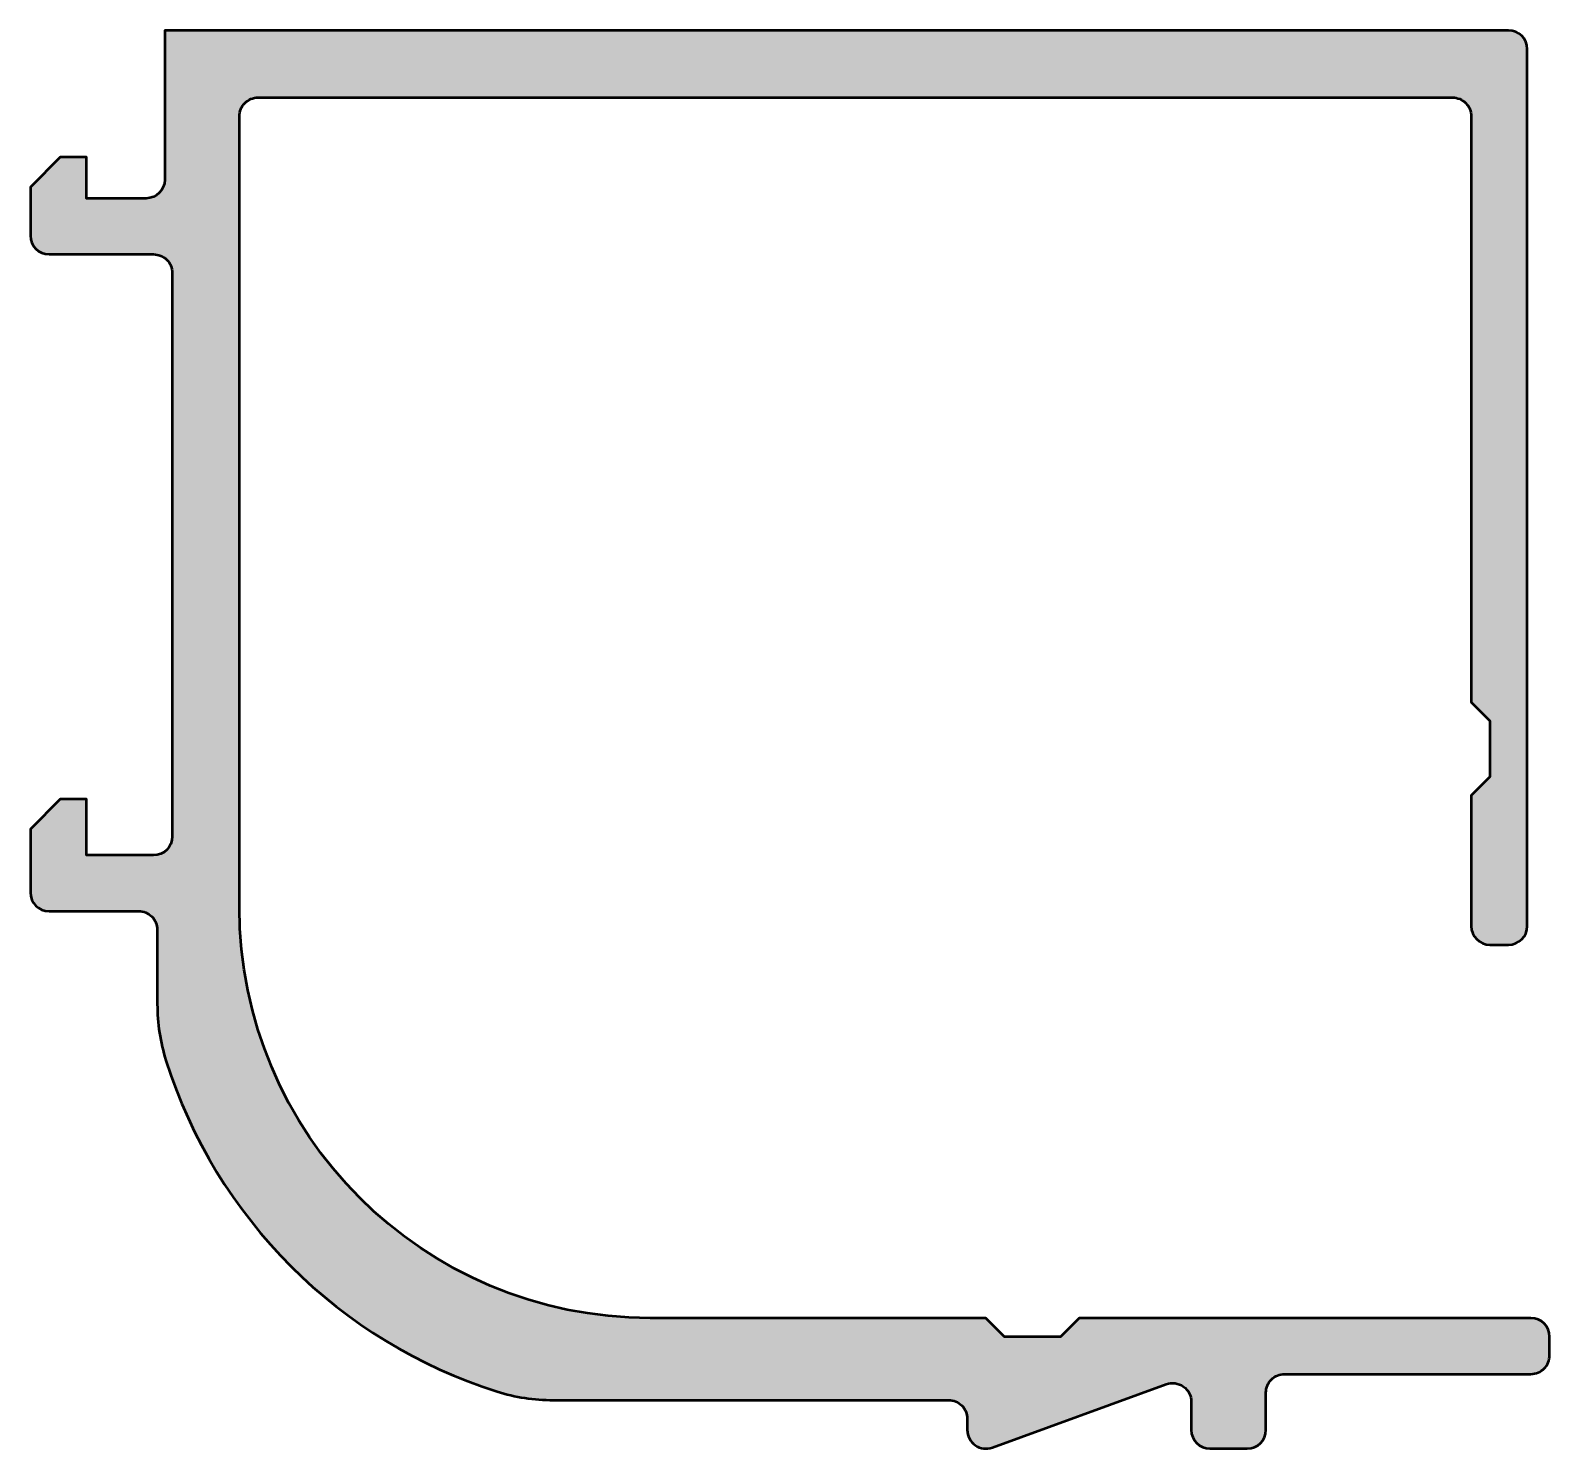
# Model space of a CAD drawing. Extents: x -3.6 to 37.1, y -38 to 0.
import ezdxf

# ---------------------------------------------------------------- set-up
doc = ezdxf.new("R2010")
doc.units = 0
doc.layers.add('0S-Alu contour', color=7, linetype='Continuous', lineweight=50)
doc.layers.add('0S-Alu hatch', color=252, linetype='Continuous', lineweight=25)

# ---------------------------------------------------------------- blocks, each defined once
blk = doc.blocks.new('492480__C8834A32_6227_40FF_A8FA_BB1D290B0407_')
at = {"layer": '0S-Alu hatch'}
h = blk.add_hatch(color=256, dxfattribs=at)
edge = h.paths.add_edge_path()
edge.add_arc((-3.100024411082245, -5.500024414062409), 0.5, 180, 270)
edge.add_line((-3.100024411082245, -6.000024414062409), (-0.3000122070313331, -6.000024414062409))
edge.add_ellipse((-0.3000122070313329, -6.500024414062411), major_axis=(-0.5000000000000027, 0), ratio=1, start_angle=180, end_angle=270, ccw=False)
edge.add_line((0.1999877929686697, -6.500024414062412), (0.1999877929688409, -21.59999989051661))
edge.add_ellipse((-0.300024410624488, -21.59998584164382), major_axis=(-0.500012203790695, 0), ratio=1, start_angle=90.00000000000159, end_angle=179.9983901570951, ccw=False)
edge.add_line((-0.3000244106244738, -22.09999804543452), (-2.100024411081903, -22.09999804543449))
edge.add_line((-2.100024411081903, -22.09999804543449), (-2.100024411082273, -20.59999804543441))
edge.add_line((-2.100024411082273, -20.59999804543441), (-2.800024411082262, -20.59999804543441))
edge.add_line((-2.800024411082262, -20.59999804543441), (-3.600024411082273, -21.39999804543436))
edge.add_line((-3.600024411082273, -21.39999804543436), (-3.600024411081903, -23.09903615111108))
edge.add_arc((-3.100024411081901, -23.09903615111108), 0.5000000000000027, 180, 269.9999999999997)
edge.add_line((-3.100024411081903, -23.59903615111108), (-0.7000122070308521, -23.59903615111108))
edge.add_ellipse((-0.7000122070308393, -24.09903615111095), major_axis=(-0.4999999999998721, 0), ratio=1, start_angle=180, end_angle=270.0000000000015, ccw=False)
edge.add_line((-0.2000122070309672, -24.09903615111095), (-0.2000122070309374, -26.092324508123))
edge.add_arc((4.799987792969115, -26.09232450812299), 5.000000000000052, 180, 197.543500472695)
edge.add_arc((12.99998779296902, -23.50002822875966), 13.60000000000002, 197.5435004726959, 252.4564995273059)
edge.add_arc((10.407691513606, -31.70002822875976), 4.999999999999964, 252.4564995273057, 269.9999999999999)
edge.add_line((10.40769151360599, -36.70002822875972), (21.00002098083542, -36.70002822875972))
edge.add_ellipse((21.00002098083543, -37.20002822875968), major_axis=(-0.4999999999999574, 0), ratio=1, start_angle=180, end_angle=270.00000000000165, ccw=False)
edge.add_line((21.50002098083539, -37.20002822875968), (21.50002098083536, -37.50029907226571))
edge.add_arc((22.00032815168388, -37.50008992489255), 0.5003072145642841, 180.0239518075572, 289.958326600425)
edge.add_line((22.17110130461998, -37.9703492567312), (26.8289455036248, -36.27398130584129))
edge.add_ellipse((26.99959210893546, -36.74440193597705), major_axis=(-0.5004156603878164, 0), ratio=1, start_angle=180.0428475266084, end_angle=289.9384037351198, ccw=False)
edge.add_line((27.50000762939447, -36.74402770996077), (27.50000762939448, -37.50002441406244))
edge.add_arc((28.00001538874488, -37.50001665471201), 0.5000077594106096, 180.0008891416169, 269.9991108577387)
edge.add_line((28.00000762939447, -38.00002441406241), (29.00000572204594, -38.00002441406241))
edge.add_arc((29.00000123479083, -37.50002183416952), 0.5000025799130285, 270.0005141989054, 359.9997043686234)
edge.add_line((29.50000381469721, -37.50002441405327), (29.50000381469721, -36.50002822875985))
edge.add_ellipse((30.00000185167363, -36.5000262657361), major_axis=(-0.4999980369802716, 0), ratio=1, start_angle=-90.00022494682548, end_angle=0.0002249462687018422, ccw=False)
edge.add_line((30.0000038146973, -36.00002822875968), (36.59999999999993, -36.00002822875968))
edge.add_arc((36.59999999999994, -35.50002822875966), 0.5000000000000142, 269.9999999999984, 360)
edge.add_line((37.09999999999995, -35.50002822875966), (37.09999999999994, -35.00002822875968))
edge.add_arc((36.59999999999994, -35.00002822875968), 0.5, 0, 90)
edge.add_line((36.59999999999994, -34.50002822875968), (24.49999999999994, -34.50002822875968))
edge.add_line((24.49999999999994, -34.50002822875968), (23.99999999999995, -35.00002822875968))
edge.add_line((23.99999999999995, -35.00002822875968), (22.49999999999994, -35.00002822875968))
edge.add_line((22.49999999999994, -35.00002822875968), (21.99999999999994, -34.50002822875968))
edge.add_line((21.99999999999994, -34.50002822875968), (12.99998779296901, -34.50002822875968))
edge.add_ellipse((12.99998779296901, -23.50002822875968), major_axis=(-10.99999999999999, 0), ratio=1, start_angle=0, end_angle=90, ccw=False)
edge.add_line((1.999987792969021, -23.50002822875968), (1.999987792968568, -2.300000000000011))
edge.add_ellipse((2.499987792968567, -2.300000000000011), major_axis=(-0.4999999999999996, 0), ratio=1, start_angle=269.99999999999994, end_angle=360, ccw=False)
edge.add_line((2.499987792968568, -1.800000000000011), (34.49999999999997, -1.800000000000011))
edge.add_ellipse((34.49999999999998, -2.300000000000002), major_axis=(-0.4999999999999907, 0), ratio=1, start_angle=180, end_angle=270.0000000000008, ccw=False)
edge.add_line((34.99999999999997, -2.300000000000008), (34.99999999999997, -18.00002822875967))
edge.add_line((34.99999999999997, -18.00002822875967), (35.5, -18.50002822875967))
edge.add_line((35.5, -18.50002822875967), (35.49999999999999, -20.00002822875968))
edge.add_line((35.49999999999999, -20.00002822875968), (34.99999999999999, -20.50002822875967))
edge.add_line((34.99999999999999, -20.50002822875967), (34.99999999999999, -24.00002822875968))
edge.add_arc((35.49999999999999, -24.00002822875968), 0.5, 180, 270)
edge.add_line((35.49999999999999, -24.50002822875968), (36, -24.50002822875968))
edge.add_arc((36, -24.00002822875968), 0.5, 270, 360)
edge.add_line((36.5, -24.00002822875968), (36.5, -0.5000000000000285))
edge.add_arc((35.99999999999999, -0.500000000000012), 0.5000000000000142, 0, 90)
edge.add_line((35.99999999999999, 2.2e-15), (0, 0))
edge.add_line((0, 0), (0, -4.000024414062409))
edge.add_ellipse((-0.5000000000000001, -4.000024414062409), major_axis=(-0.5000000000000001, 0), ratio=1, start_angle=90, end_angle=180, ccw=False)
edge.add_line((-0.5000000000000001, -4.500024414062409), (-2.100024411082245, -4.500024414062409))
edge.add_line((-2.100024411082245, -4.500024414062409), (-2.100024411082245, -3.400024414062272))
edge.add_line((-2.100024411082245, -3.400024414062272), (-2.800024411082233, -3.400024414062272))
edge.add_line((-2.800024411082233, -3.400024414062272), (-3.600024411082245, -4.200024414062454))
edge.add_line((-3.600024411082245, -4.200024414062454), (-3.600024411082245, -5.500024414062409))
at = {"layer": '0S-Alu contour', "color": 7}
for points in [[(35.99999999999999, 2.2e-15), (0, 0), (0, -4.000024414062409)], [(36.5, -24.00002822875968), (36.5, -0.5000000000000285)], [(2.499987792968568, -1.800000000000011), (34.49999999999997, -1.800000000000011)], [(1.999987792969021, -23.50002822875968), (1.999987792968568, -2.300000000000011)], [(34.99999999999997, -2.300000000000008), (34.99999999999997, -18.00002822875967), (35.5, -18.50002822875967), (35.49999999999999, -20.00002822875968), (34.99999999999999, -20.50002822875967), (34.99999999999999, -24.00002822875968)], [(-0.5000000000000001, -4.500024414062409), (-2.100024411082245, -4.500024414062409), (-2.100024411082245, -3.400024414062272), (-2.800024411082233, -3.400024414062272), (-3.600024411082245, -4.200024414062454), (-3.600024411082245, -5.500024414062409)], [(-3.100024411082245, -6.000024414062409), (-0.3000122070313331, -6.000024414062409)], [(0.1999877929686697, -6.500024414062412), (0.1999877929688409, -21.59999989051661)], [(-0.3000244106244738, -22.09999804543452), (-2.100024411081903, -22.09999804543449), (-2.100024411082273, -20.59999804543441), (-2.800024411082262, -20.59999804543441), (-3.600024411082273, -21.39999804543436), (-3.600024411081903, -23.09903615111108)], [(-3.100024411081903, -23.59903615111108), (-0.7000122070308521, -23.59903615111108)], [(-0.2000122070309672, -24.09903615111095), (-0.2000122070309374, -26.092324508123)], [(35.49999999999999, -24.50002822875968), (36, -24.50002822875968)], [(36.59999999999994, -34.50002822875968), (24.49999999999994, -34.50002822875968), (23.99999999999995, -35.00002822875968), (22.49999999999994, -35.00002822875968), (21.99999999999994, -34.50002822875968), (12.99998779296901, -34.50002822875968)], [(37.09999999999995, -35.50002822875966), (37.09999999999994, -35.00002822875968)], [(30.0000038146973, -36.00002822875968), (36.59999999999993, -36.00002822875968)], [(22.17110130461998, -37.9703492567312), (26.8289455036248, -36.27398130584129)], [(29.50000381469721, -37.50002441405327), (29.50000381469721, -36.50002822875985)], [(10.40769151360599, -36.70002822875972), (21.00002098083542, -36.70002822875972)], [(27.50000762939447, -36.74402770996077), (27.50000762939448, -37.50002441406244)], [(21.50002098083539, -37.20002822875968), (21.50002098083536, -37.50029907226571)], [(28.00000762939447, -38.00002441406241), (29.00000572204594, -38.00002441406241)]]:
    blk.add_lwpolyline(points, dxfattribs=at)
for centre, radius, start, end in [((35.99999999999999, -0.500000000000012), 0.5000000000000142, 0, 90), ((-3.100024411082245, -5.500024414062409), 0.5, 180, 270), ((-3.100024411081901, -23.09903615111108), 0.5000000000000027, 180, 269.9999999999997), ((35.49999999999999, -24.00002822875968), 0.5, 180, 270), ((36, -24.00002822875968), 0.5, 270, 0), ((4.799987792969115, -26.09232450812299), 5.000000000000052, 180, 197.543500472695), ((12.99998779296902, -23.50002822875966), 13.60000000000002, 197.5435004726959, 252.4564995273059), ((36.59999999999994, -35.00002822875968), 0.5, 0, 90), ((36.59999999999994, -35.50002822875966), 0.5000000000000142, 269.9999999999984, 0), ((10.407691513606, -31.70002822875976), 4.999999999999964, 252.4564995273057, 269.9999999999999), ((22.00032815168388, -37.50008992489255), 0.5003072145642841, 180.0239518075572, 289.958326600425), ((28.00001538874488, -37.50001665471201), 0.5000077594106096, 180.0008891416169, 269.9991108577387), ((29.00000123479083, -37.50002183416952), 0.5000025799130285, 270.0005141989054, 359.9997043686234)]:
    blk.add_arc(centre, radius, start, end, dxfattribs=at)
at = {"layer": '0S-Alu contour', "color": 7, "extrusion": (0, 0, -1)}
for centre, radius, start, end in [((-2.499987792968567, -2.300000000000011), 0.4999999999999996, 0, 90.00000000000006), ((-34.49999999999998, -2.300000000000002), 0.4999999999999907, 89.9999999999992, 180), ((0.5000000000000001, -4.000024414062409), 0.5000000000000001, 180, 270), ((0.3000122070313329, -6.500024414062411), 0.5000000000000027, 89.99999999999999, 180), ((0.300024410624488, -21.59998584164382), 0.500012203790695, 180.0016098429049, 269.9999999999984), ((0.7000122070308393, -24.09903615111095), 0.4999999999998721, 89.99999999999854, 180), ((-12.99998779296901, -23.50002822875968), 10.99999999999999, 270, 0), ((-26.99959210893546, -36.74440193597705), 0.5004156603878164, 70.0615962648802, 179.9571524733916), ((-30.00000185167363, -36.5000262657361), 0.4999980369802716, 359.9997750537313, 90.0002249468256), ((-21.00002098083543, -37.20002822875968), 0.4999999999999574, 89.99999999999837, 180)]:
    blk.add_arc(centre, radius, start, end, dxfattribs=at)
blk = doc.blocks.new('492480__207FD256_360D_4F8D_AA56_013B068A732D_')
at = {"layer": '0S-Alu contour', "color": 7}
blk.add_blockref('492480__C8834A32_6227_40FF_A8FA_BB1D290B0407_', (0, 0), dxfattribs=at)

msp = doc.modelspace()

# ---------------------------------------------------------------- block references
at = {"layer": '0S-Alu contour', "color": 7}
msp.add_blockref('492480__207FD256_360D_4F8D_AA56_013B068A732D_', (0, 0), dxfattribs=at)

doc.saveas('drawing.dxf')
